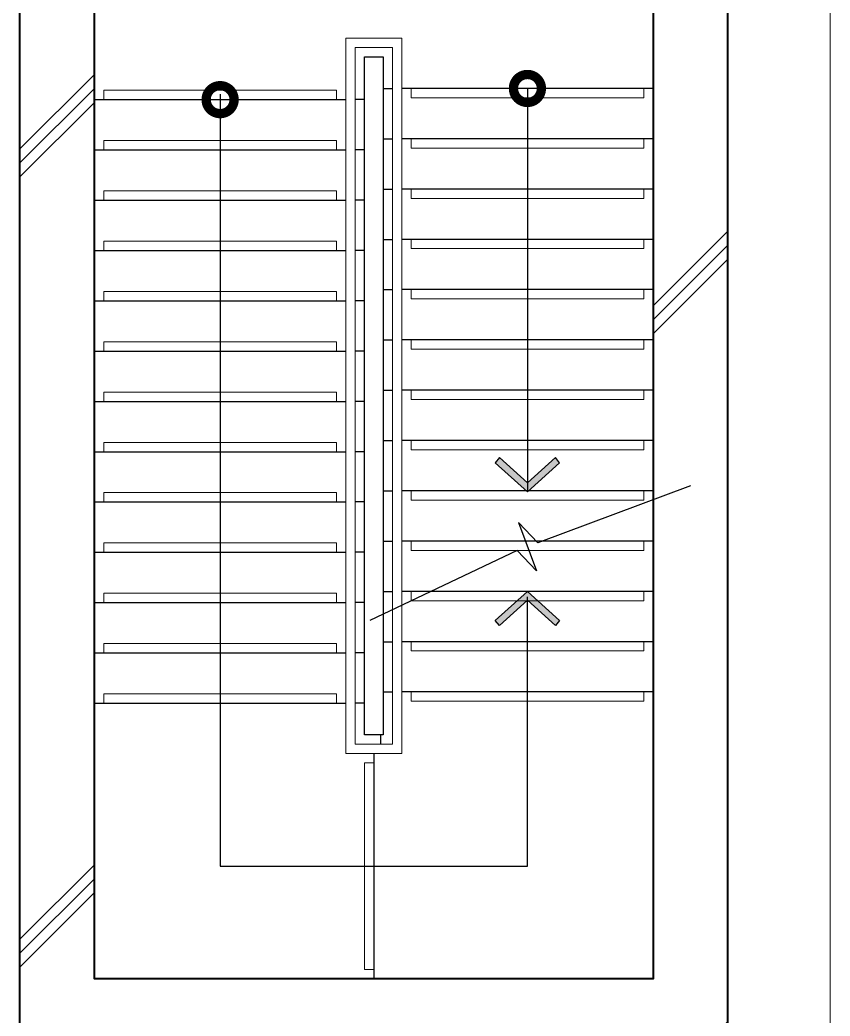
# Model space of a CAD drawing. Header units: millimetres. Extents: x 3546612 to 5615882, y 547008 to 3162891.
# Drawn here: x 5417225 to 5421575, y 2384118 to 2389466 of the extents above; entities that cross this region are included whole.
import ezdxf

# ---------------------------------------------------------------- set-up
doc = ezdxf.new("R2010")
doc.units = ezdxf.units.MM
doc.layers.add('HEB-Area(PC Topping)', color=3, linetype='Continuous')
doc.layers.add('XR-평면도$0$A-CONC-SOLD', color=9, linetype='Continuous')
for name, color, linetype, lineweight in [('XR-평면도$0$A-CNTL', 9, 'Continuous', 15), ('XR-평면도$0$A-CONC-LIN1', 9, 'Continuous', 40), ('XR-평면도$0$A-ELEV-LIN3', 9, 'Continuous', 18), ('XR-평면도$0$A-SSXM-STAIR', 9, 'Continuous', 25), ('XR-평면도$0$A-SSXS-HAND', 9, 'Continuous', 20), ('XR-평면도$0$A-XXXX-SYMB', 9, 'Continuous', 25)]:
    doc.layers.add(name, color=color, linetype=linetype, lineweight=lineweight)

# ---------------------------------------------------------------- blocks, each defined once
blk = doc.blocks.new('XR-평면도$0$ARROW')
blk.add_lwpolyline([(-0.002, 0.87), (0.738, 0), (-0.002, -0.87), (0.15, -1), (1, 0), (0.15, 1)], close=True)
for points in [[(-0.002, 0.87), (0.15, 1), (0.738, 0), (1, 0)], [(0.738, 0), (1, 0), (-0.002, -0.87), (0.15, -1)]]:
    blk.add_solid(points)
blk = doc.blocks.new('XR-평면도$0$#7~16 계단 1f~8f')
at = {"layer": 'XR-평면도$0$A-ELEV-LIN3'}
for points in [[(338166.1, 9725.9), (338166.1, 9775.9), (339416.1, 9775.9), (339416.1, 9725.9)], [(341066.1, 9785.9), (341066.1, 9735.9), (339816.1, 9735.9), (339816.1, 9785.9)], [(338166.1, 9455.9), (338166.1, 9505.9), (339416.1, 9505.9), (339416.1, 9455.9)], [(341066.1, 9515.9), (341066.1, 9465.9), (339816.1, 9465.9), (339816.1, 9515.9)], [(338166.1, 9185.9), (338166.1, 9235.9), (339416.1, 9235.9), (339416.1, 9185.9)], [(341066.1, 9245.9), (341066.1, 9195.9), (339816.1, 9195.9), (339816.1, 9245.9)], [(338166.1, 8915.9), (338166.1, 8965.9), (339416.1, 8965.9), (339416.1, 8915.9)], [(341066.1, 8975.9), (341066.1, 8925.9), (339816.1, 8925.9), (339816.1, 8975.9)], [(338166.1, 8645.9), (338166.1, 8695.9), (339416.1, 8695.9), (339416.1, 8645.9)], [(341066.1, 8705.9), (341066.1, 8655.9), (339816.1, 8655.9), (339816.1, 8705.9)], [(338166.1, 8375.9), (338166.1, 8425.9), (339416.1, 8425.9), (339416.1, 8375.9)], [(341066.1, 8435.9), (341066.1, 8385.9), (339816.1, 8385.9), (339816.1, 8435.9)], [(338166.1, 8105.9), (338166.1, 8155.9), (339416.1, 8155.9), (339416.1, 8105.9)], [(341066.1, 8165.9), (341066.1, 8115.9), (339816.1, 8115.9), (339816.1, 8165.9)], [(338166.1, 7835.9), (338166.1, 7885.9), (339416.1, 7885.9), (339416.1, 7835.9)], [(341066.1, 7895.9), (341066.1, 7845.9), (339816.1, 7845.9), (339816.1, 7895.9)], [(338166.1, 7565.9), (338166.1, 7615.9), (339416.1, 7615.9), (339416.1, 7565.9)], [(341066.1, 7625.9), (341066.1, 7575.9), (339816.1, 7575.9), (339816.1, 7609.9)], [(339816.1, 7609.9), (339816.1, 7625.9)], [(338166.1, 7295.9), (338166.1, 7345.9), (339416.1, 7345.9), (339416.1, 7295.9)], [(341066.1, 7355.9), (341066.1, 7305.9), (339816.1, 7305.9), (339816.1, 7355.9)], [(338166.1, 7025.9), (338166.1, 7075.9), (339416.1, 7075.9), (339416.1, 7025.9)], [(341066.1, 7085.9), (341066.1, 7035.9), (339816.1, 7035.9), (339816.1, 7085.9)], [(338166.1, 6755.9), (338166.1, 6805.9), (339416.1, 6805.9), (339416.1, 6755.9)], [(341066.1, 6815.9), (341066.1, 6765.9), (339816.1, 6765.9), (339816.1, 6815.9)], [(338166.1, 6485.9), (338166.1, 6535.9), (339416.1, 6535.9), (339416.1, 6485.9)], [(341066.1, 6545.9), (341066.1, 6495.9), (339816.1, 6495.9), (339816.1, 6545.9)], [(339616.1, 5055.9), (339566.1, 5055.9), (339566.1, 6165.9), (339616.1, 6165.9)]]:
    blk.add_lwpolyline(points, dxfattribs=at)
at = {"layer": 'XR-평면도$0$A-SSXM-STAIR'}
for p, q in [((339652.4, 6315.9), (339652.4, 6265.9)), ((339616.1, 6215.9), (339616.1, 5005.9))]:
    blk.add_line(p, q, dxfattribs=at)
for points in [[(339666.1, 9955.9), (339666.1, 6315.9), (339566.1, 6315.9), (339566.1, 9955.9), (339666.1, 9955.9)], [(339666.1, 9785.9), (339716.1, 9785.9)], [(341116.1, 9785.9), (339766.1, 9785.9)], [(338116.1, 9725.9), (339466.1, 9725.9)], [(339566.1, 9725.9), (339516.1, 9725.9)], [(339566.1, 9725.9), (339516.1, 9725.9)], [(339666.1, 9515.9), (339716.1, 9515.9)], [(341116.1, 9515.9), (339766.1, 9515.9)], [(338116.1, 9455.9), (339466.1, 9455.9)], [(339566.1, 9455.9), (339516.1, 9455.9)], [(339566.1, 9455.9), (339516.1, 9455.9)], [(339666.1, 9245.9), (339716.1, 9245.9)], [(341116.1, 9245.9), (339766.1, 9245.9)], [(338116.1, 9185.9), (339466.1, 9185.9)], [(339566.1, 9185.9), (339516.1, 9185.9)], [(339566.1, 9185.9), (339516.1, 9185.9)], [(339666.1, 8975.9), (339716.1, 8975.9)], [(341116.1, 8975.9), (339766.1, 8975.9)], [(338116.1, 8915.9), (339466.1, 8915.9)], [(339566.1, 8915.9), (339516.1, 8915.9)], [(339566.1, 8915.9), (339516.1, 8915.9)], [(339666.1, 8705.9), (339716.1, 8705.9)], [(341116.1, 8705.9), (339766.1, 8705.9)], [(338116.1, 8645.9), (339466.1, 8645.9)], [(339566.1, 8645.9), (339516.1, 8645.9)], [(339566.1, 8645.9), (339516.1, 8645.9)], [(339666.1, 8435.9), (339716.1, 8435.9)], [(341116.1, 8435.9), (339766.1, 8435.9)], [(338116.1, 8375.9), (339466.1, 8375.9)], [(339566.1, 8375.9), (339516.1, 8375.9)], [(339566.1, 8375.9), (339516.1, 8375.9)], [(339666.1, 8165.9), (339716.1, 8165.9)], [(341116.1, 8165.9), (339766.1, 8165.9)], [(338116.1, 8105.9), (339466.1, 8105.9)], [(339566.1, 8105.9), (339516.1, 8105.9)], [(339566.1, 8105.9), (339516.1, 8105.9)], [(339666.1, 7895.9), (339716.1, 7895.9)], [(341116.1, 7895.9), (339766.1, 7895.9)], [(338116.1, 7835.9), (339466.1, 7835.9)], [(339566.1, 7835.9), (339516.1, 7835.9)], [(339566.1, 7835.9), (339516.1, 7835.9)], [(339666.1, 7625.9), (339716.1, 7625.9)], [(341116.1, 7625.9), (339766.1, 7625.9)], [(338116.1, 7565.9), (339466.1, 7565.9)], [(339566.1, 7565.9), (339516.1, 7565.9)], [(339566.1, 7565.9), (339516.1, 7565.9)], [(339666.1, 7355.9), (339716.1, 7355.9)], [(341116.1, 7355.9), (339766.1, 7355.9)], [(338116.1, 7295.9), (339466.1, 7295.9)], [(339566.1, 7295.9), (339516.1, 7295.9)], [(339566.1, 7295.9), (339516.1, 7295.9)], [(339666.1, 7085.9), (339716.1, 7085.9)], [(341116.1, 7085.9), (339766.1, 7085.9)], [(338116.1, 7025.9), (339466.1, 7025.9)], [(339566.1, 7025.9), (339516.1, 7025.9)], [(339566.1, 7025.9), (339516.1, 7025.9)], [(339666.1, 6815.9), (339716.1, 6815.9)], [(341116.1, 6815.9), (339766.1, 6815.9)], [(338116.1, 6755.9), (339466.1, 6755.9)], [(339566.1, 6755.9), (339516.1, 6755.9)], [(339566.1, 6755.9), (339516.1, 6755.9)], [(339666.1, 6545.9), (339716.1, 6545.9)], [(341116.1, 6545.9), (339766.1, 6545.9)], [(338116.1, 6485.9), (339466.1, 6485.9)], [(339566.1, 6485.9), (339516.1, 6485.9)], [(339566.1, 6485.9), (339516.1, 6485.9)]]:
    blk.add_lwpolyline(points, dxfattribs=at)
at = {"layer": 'XR-평면도$0$A-SSXS-HAND'}
for points in [[(339766.1, 7556.2), (339766.1, 6215.9), (339466.1, 6215.9), (339466.1, 10055.9), (339766.1, 10055.9), (339766.1, 7556.2)], [(339716.1, 7532.5), (339716.1, 6265.9), (339516.1, 6265.9), (339516.1, 10005.9), (339716.1, 10005.9), (339716.1, 7532.5)]]:
    blk.add_lwpolyline(points, dxfattribs=at)
at = {"layer": 'XR-평면도$0$A-XXXX-SYMB', "const_width": 150}
for points in [[(340416.1, 9785.9, -1), (340466.1, 9785.9, -1)], [(338766.1, 9725.9, -1), (338816.1, 9725.9, -1)]]:
    blk.add_lwpolyline(points, format="xyb", close=True, dxfattribs=at)
at = {"layer": 'XR-평면도$0$A-XXXX-SYMB'}
for points in [[(338791.1, 9755.9), (338791.1, 5610.9), (340441.1, 5610.9), (340441.1, 7055.9)], [(340441.1, 9785.9), (340441.1, 7625.9)], [(341316.1, 7652.1), (340496.4, 7346.5), (340393.1, 7455.1), (340489.1, 7196.7), (340385.7, 7305.3), (339595.3, 6930.1)]]:
    blk.add_lwpolyline(points, dxfattribs=at)
at = {"layer": 'XR-평면도$0$A-XXXX-SYMB', "yscale": 172.3206394866575, "zscale": 183.004177226685, "rotation": 270}
for p, xscale in [((340441.1, 7803.9), 183.004177226685), ((340441.1, 6902.9), -183.004177226685)]:
    blk.add_blockref('XR-평면도$0$ARROW', p, dxfattribs=dict(at, xscale=xscale))
blk = doc.blocks.new('XR-평면도$0$계단실(기준층)230530')
blk.add_blockref('XR-평면도$0$#7~16 계단 1f~8f', (-3702707.2, 1555614.7))
blk = doc.blocks.new('XR-평면도$0$중심선(210216)')
at = {"layer": 'XR-평면도$0$A-CNTL', "ltscale": 300}
blk.add_lwpolyline([(99000, 206000), (99000, -10000)], dxfattribs=at)
blk = doc.blocks.new('XR-평면도$0$계단실_6_기준층(210720)')
at = {"layer": 'XR-평면도$0$A-CONC-SOLD'}
h = blk.add_hatch(dxfattribs=at)
h.set_pattern_fill('CONC', color=256, scale=100)
h.set_pattern_definition([(45, (-1631837.4, -693570.6), (-2121.3203, 2121.3203), []), (45, (-1631837.4, -693495.6), (-2121.3203, 2121.3203), []), (45, (-1631837.4, -693420.6), (-2121.3203, 2121.3203), [])])
h.paths.add_polyline_path([(400, -3250), (2100, -3250), (2100, -3000), (400, -3000), (400, -1700), (0, -1700), (0, -10000), (3800, -10000), (3800, -1700), (3400, -1700), (3400, -3000), (3200, -3000), (3200, -3250), (3400, -3250), (3400, -9600), (400, -9600)])
h.paths.add_polyline_path([(1350, 0), (0, 0), (0, -600), (400, -600), (400, -400), (1350, -400)])
h.paths.add_polyline_path([(2450, 0), (2450, -400), (3400, -400), (3400, -600), (3800, -600), (3800, 0)])
at = {"layer": 'XR-평면도$0$A-CONC-LIN1'}
for points in [[(3800, -1765), (3800, -10000), (0, -10000), (0, -1765)], [(3400, -1765), (3400, -3000), (3315, -3000), (3315, -3250), (3400, -3250), (3400, -9600), (400, -9600), (400, -3250), (2185, -3250), (2185, -3000), (400, -3000)]]:
    blk.add_lwpolyline(points, dxfattribs=at)

msp = doc.modelspace()

# ---------------------------------------------------------------- linework, layer by layer
at = {"layer": 'HEB-Area(PC Topping)'}
msp.add_lwpolyline([(5417225, 2393917.6), (5421025, 2393917.6), (5421025, 2383917.1), (5417225, 2383917.1)], close=True, dxfattribs=at)

# ---------------------------------------------------------------- block references
for name, p in [('XR-평면도$0$계단실(기준층)230530', (8782216.1, 823697)), ('XR-평면도$0$계단실(기준층)230530', (8782216.1, 823697)), ('XR-평면도$0$계단실(기준층)230530', (8782216.1, 823697)), ('XR-평면도$0$계단실_6_기준층(210720)', (5417225, 2393917.6)), ('XR-평면도$0$계단실_6_기준층(210720)', (5417225, 2393917.6)), ('XR-평면도$0$계단실_6_기준층(210720)', (5417225, 2393917.6))]:
    msp.add_blockref(name, p)
at = {"layer": 'XR-평면도$0$A-CNTL'}
msp.add_blockref('XR-평면도$0$중심선(210216)', (5322575, 2339367.6), dxfattribs=at)

doc.saveas('drawing.dxf')
